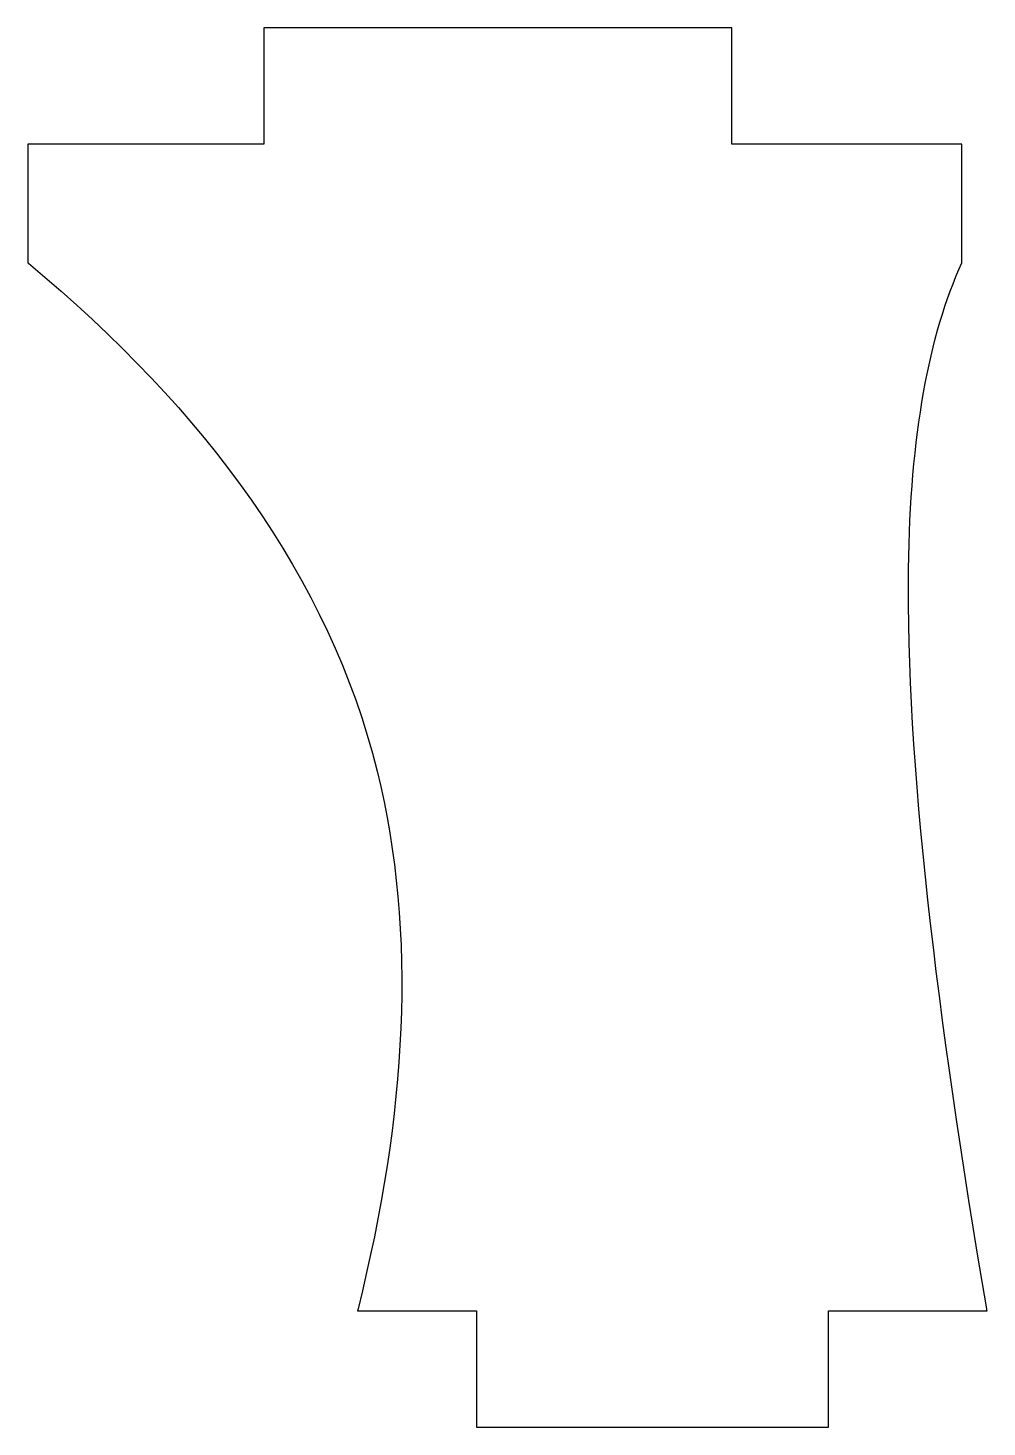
# Model space of a CAD drawing. Header units: millimetres. Extents: x -8.2 to 8.2, y -12 to 12.
import ezdxf

# ---------------------------------------------------------------- set-up
doc = ezdxf.new("R2010")
doc.units = ezdxf.units.MM
doc.layers.get('0').update_dxf_attribs({"linetype": 'CONTINUOUS'})

msp = doc.modelspace()

# ---------------------------------------------------------------- linework, layer by layer
for p, q in [((3.861, 12.025), (-4.189, 12.025)), ((-4.189, 12.025), (-4.189, 10.025)), ((3.861, 10.025), (3.861, 12.025)), ((-4.189, 10.025), (-8.241, 10.025)), ((-8.241, 10.025), (-8.241, 7.988)), ((7.815, 10.025), (3.861, 10.025)), ((7.815, 7.995), (7.815, 10.025)), ((-2.575, -10.025), (-0.53, -10.025)), ((-0.53, -10.025), (-0.53, -12.025)), ((5.52, -10.025), (8.245, -10.025)), ((5.52, -12.025), (5.52, -10.025)), ((-0.53, -12.025), (5.52, -12.025))]:
    msp.add_line(p, q)
for points, knots in [([(-8.241, 7.988), (-8.238, 7.986), (-8.235, 7.983), (-8.232, 7.981), (-5.181, 5.44), (-3.062, 2.573), (-2.239, -0.75), (-1.547, -3.547), (-1.735, -6.656), (-2.567, -9.994), (-2.57, -10.004), (-2.572, -10.015), (-2.575, -10.025)], [-0.000534, -0.000534, -0.000534, -0.000534, 0, 0, 0, 0.543029, 0.543029, 0.543029, 1, 1, 1, 1.001416, 1.001416, 1.001416, 1.001416]), ([(8.245, -10.025), (8.243, -10.015), (8.242, -10.006), (8.24, -9.996), (7.381, -4.942), (6.852, -0.54), (6.896, 2.726), (6.926, 5.027), (7.248, 6.751), (7.813, 7.99), (7.813, 7.991), (7.814, 7.993), (7.815, 7.995)], [-1.001129, -1.001129, -1.001129, -1.001129, -1, -1, -1, -0.4133, -0.4133, -0.4133, 0, 0, 0, 0.000547, 0.000547, 0.000547, 0.000547])]:
    msp.add_open_spline(points, degree=3, knots=knots)

doc.saveas('drawing.dxf')
